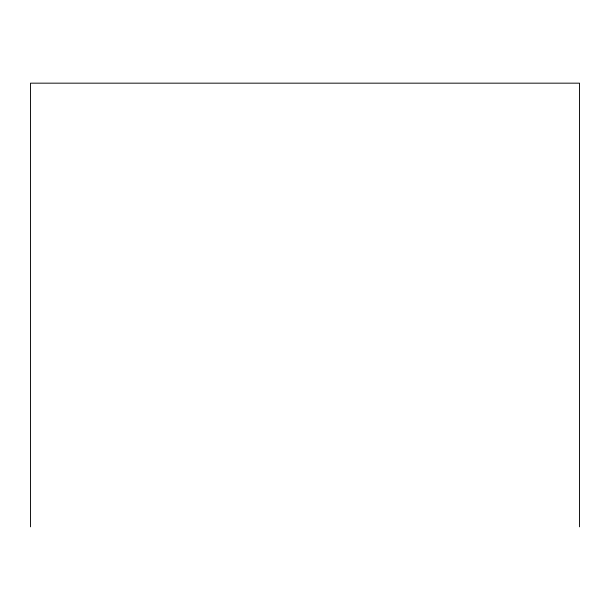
<?xml version="1.0" encoding="UTF-8"?>
<svg xmlns="http://www.w3.org/2000/svg" width="610" height="610" viewBox="0 0 610 610"><rect width="100%" height="100%" fill="white"/><g stroke="black" fill="none" stroke-linecap="round" stroke-linejoin="round"><path stroke-width="0.91" d="M579.5 526.834L579.5 83.166L30.5 83.166L30.5 526.834"/></g></svg>
